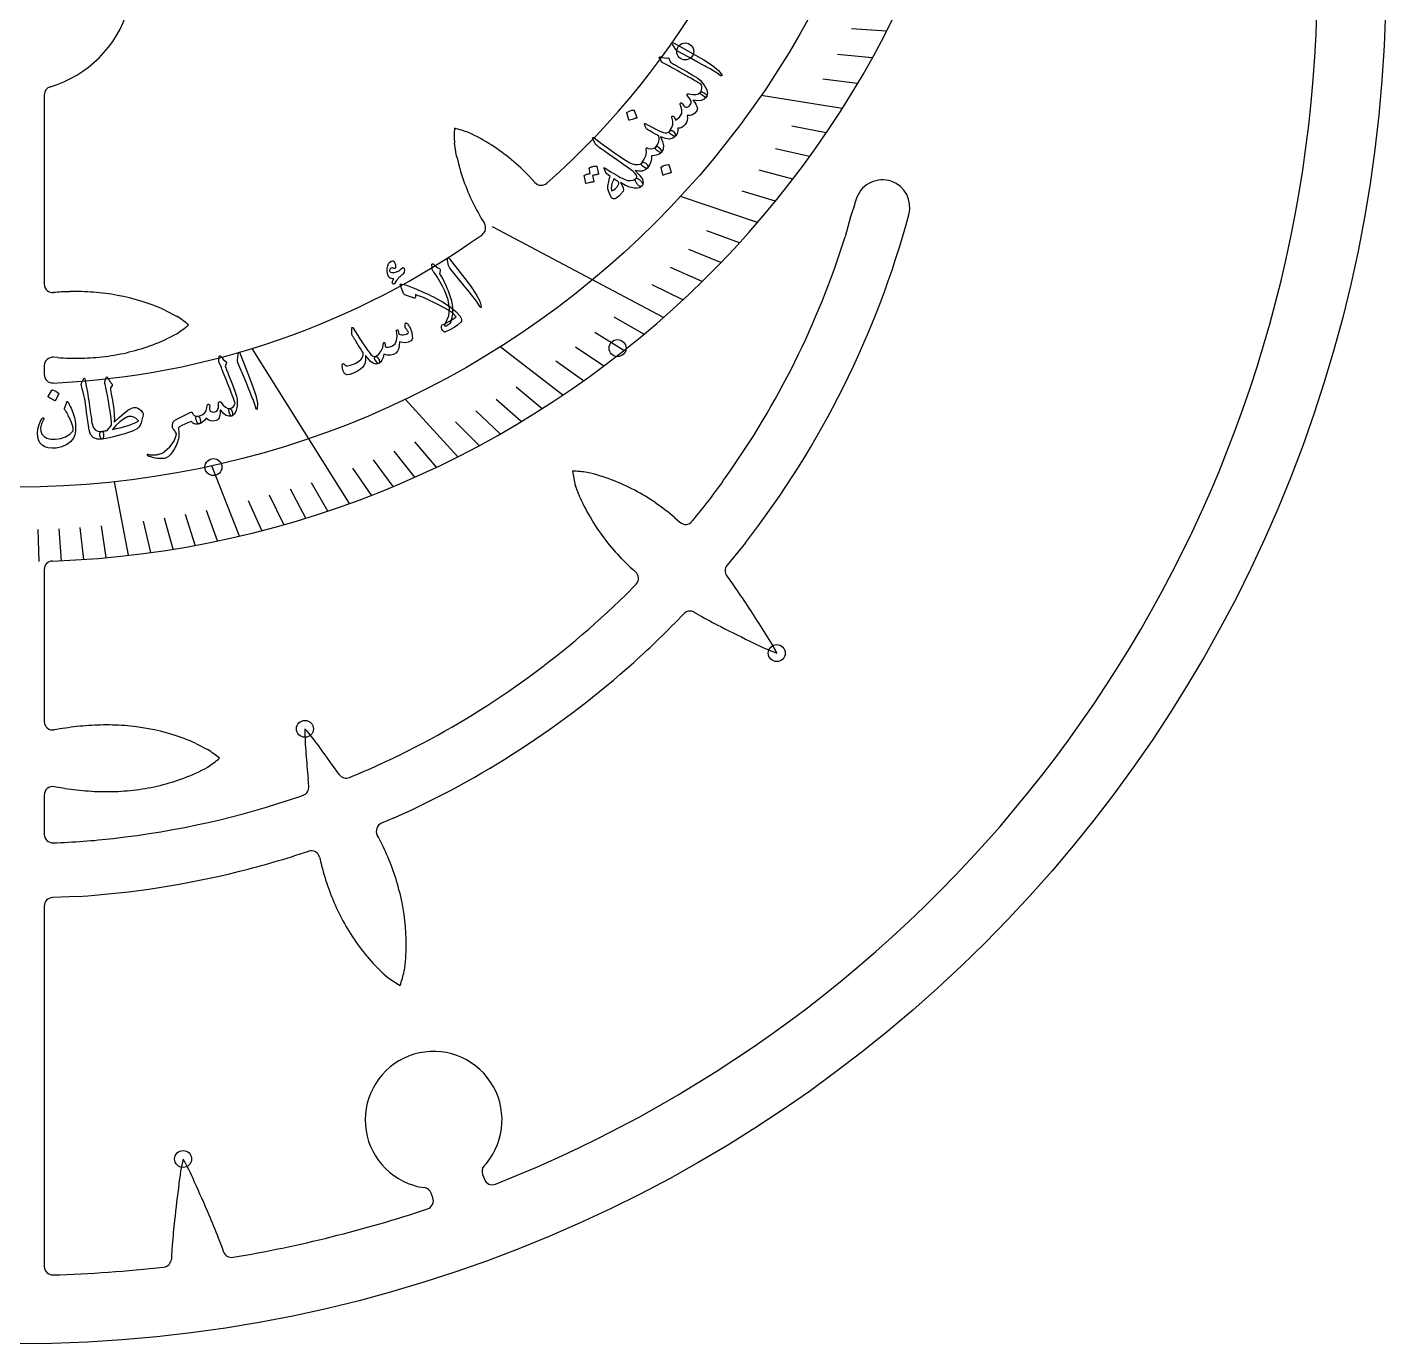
# Model space of a CAD drawing. Header units: millimetres. Extents: x -40.3 to 40.3, y -40.3 to 40.3.
# Drawn here: x 0.3 to 40.32, y -40.32 to -1.53 of the extents above; entities that cross this region are included whole.
import ezdxf

# ---------------------------------------------------------------- set-up
doc = ezdxf.new("R2010")
doc.units = ezdxf.units.MM
for name, color, linetype in [('CUT_INNER', 6, 'Continuous'), ('CUT_OUTER', 1, 'Continuous'), ('ENGRAVE', 7, 'Continuous'), ('ENGRAVE_FINE', 8, 'Continuous'), ('TEXT', 5, 'Continuous')]:
    doc.layers.add(name, color=color, linetype=linetype)

msp = doc.modelspace()

# ---------------------------------------------------------------- linework, layer by layer
at = {"layer": 'CUT_INNER'}
for points in [[(0.806, -3.522), (0.806, -9.099)], [(12.954, -5.324), (12.89, -4.946), (12.889, -4.941)], [(15.099, -5.926), (15.26, -6.103)], [(4.361, -9.866), (4.703, -10.039), (4.708, -10.042)], [(0.806, -11.503), (0.806, -11.762)], [(1.199, -11.265), (1.079, -11.254)], [(16.594, -15.395), (16.454, -15.038), (16.453, -15.033)], [(19.374, -15.975), (19.532, -16.116)], [(21.459, -16.718), (20.919, -17.382)], [(0.806, -17.509), (0.806, -21.987)], [(17.937, -18.25), (18.239, -17.94)], [(20.094, -18.851), (19.945, -18.767)], [(5.273, -22.635), (5.615, -22.809), (5.62, -22.811)], [(1.41, -23.958), (1.096, -23.908)], [(8.598, -23.899), (8.576, -23.667)], [(0.806, -24.154), (0.806, -25.311)], [(8.365, -24.184), (8.437, -24.157)], [(11.113, -24.829), (10.74, -24.986)], [(1.79, -27.144), (1.045, -27.177)], [(0.806, -27.427), (0.806, -38.044)], [(13.829, -35.008), (13.767, -35.077)], [(13.717, -35.331), (13.77, -35.474)], [(12.254, -36.025), (12.202, -35.882)]]:
    msp.add_lwpolyline(points, dxfattribs=at)
for centre, radius, start, end in [((0, 0), 38.308, 291.5905, 57.196), ((0, 11.523), 28.802, 272.0851, 354.7281), ((0.001, 11.523), 23.559, 311.5005, 350.1042), ((0, 0), 3.427, 286.7301, 343.152), ((1.056, -3.522), 0.25, 106.1719, 180), ((18.01, -4.719), 5.126, 177.61, 182.4832), ((11.821, -8.765), 4.391, 70.2339, 75.9229), ((11.249, -9.193), 5.004, 56.8345, 65.7307), ((10.57, -10.263), 6.271, 43.7615, 56.984), ((18.642, -4.099), 5.818, 192.1545, 199.5513), ((19.131, -3.929), 6.336, 199.519, 212.2503), ((15.445, -5.935), 0.25, 222.331, 311.6602), ((25.497, -6.832), 0.806, 343.9516, 158.5349), ((36.991, -10.786), 12.961, 160.8615, 166.2598), ((0.001, -0.001), 27.201, 322.0778, 344.9696), ((13.558, -7.438), 0.25, 305.6836, 30.794), ((0.001, 11.521), 23.558, 272.5967, 305.5685), ((0, 0), 25.589, 324.6734, 342.47), ((1.056, -9.099), 0.25, 180, 275.0978), ((1.645, -15.043), 5.723, 90.901, 95.676), ((1.733, -16.425), 7.107, 85.7729, 91.434), ((1.791, -15.705), 6.385, 72.9813, 85.8163), ((1.957, -15.164), 5.818, 65.592, 72.9888), ((1.835, -14.287), 5.126, 51.0475, 55.9207), ((2.273, -6.906), 4.391, 303.6714, 309.3604), ((2.269, -6.191), 5.004, 290.272, 299.1682), ((1.815, -5.008), 6.271, 277.199, 290.4215), ((1.056, -11.503), 0.25, 84.9022, 180), ((1.733, -3.654), 7.629, 265.9834, 271.2501), ((1.75, -4.528), 6.755, 271.2704, 277.235), ((1.056, -11.762), 0.25, 180, 272.6367), ((21.421, -13.774), 5.126, 189.3526, 194.2258), ((16.185, -18.994), 4.391, 81.9765, 87.6655), ((15.712, -19.53), 5.004, 68.5771, 77.4733), ((5.758, -4.276), 18.42, 320.1165, 325.1683), ((15.265, -20.716), 6.271, 55.5041, 68.7266), ((21.913, -13.038), 5.818, 203.8971, 211.2939), ((14.994, -21.118), 6.755, 49.5754, 55.5401), ((22.398, -12.744), 6.385, 211.2864, 224.1214), ((19.699, -15.929), 0.25, 228.2608, 320.8475), ((21.984, -13.198), 5.771, 223.7503, 229.3802), ((1.056, -17.509), 0.25, 91.9534, 180), ((18.06, -17.766), 0.25, 315.7627, 48.3494), ((21.112, -17.54), 0.25, 140.8475, 216.0928), ((9.901, -25.816), 13.686, 34.2195, 36.4426), ((0, 0), 25.589, 296.7073, 314.5039), ((-5.157, -36.198), 31.976, 33.1338, 34.4284), ((19.822, -18.985), 0.25, 60.5173, 135.7627), ((-21.923, -47.196), 52.026, 32.3806, 33.1841), ((2.652, -2.826), 23.329, 311.6974, 316.748), ((31.541, 1.967), 23.758, 241.1959, 242.9385), ((41.795, 22.019), 46.28, 242.9274, 244.2777), ((16.908, -22.735), 6.135, 26.7806, 33.6606), ((24.499, -14.212), 6.134, 242.942, 249.8352), ((0.001, -0.002), 27.2, 294.1111, 311.9093), ((1.056, -21.987), 0.25, 180, 279.1857), ((2.865, -32.174), 10.096, 96.2527, 100.0861), ((2.678, -30.417), 8.329, 91.4513, 96.2915), ((2.645, -29.195), 7.107, 85.7729, 91.434), ((2.703, -28.475), 6.385, 72.9813, 85.8163), ((2.869, -27.933), 5.818, 65.592, 72.9888), ((14.61, -22.332), 6.125, 178.8058, 185.6974), ((3.91, -26.305), 6.145, 34.9787, 41.8605), ((2.747, -27.057), 5.126, 51.0475, 55.9207), ((-28.848, -50.527), 46.883, 35.1311, 36.2835), ((3.185, -19.675), 4.391, 303.6714, 309.3604), ((60.387, -18.935), 52.026, 184.4145, 185.218), ((1.903, -4.002), 21.159, 291.9022, 296.9735), ((3.181, -18.961), 5.004, 290.272, 299.1682), ((9.699, -23.404), 0.25, 215.1891, 292.8814), ((1.056, -24.154), 0.25, 80.8143, 180), ((2.765, -14.75), 9.307, 261.6302, 265.9704), ((2.662, -17.298), 6.755, 271.2704, 277.235), ((2.727, -17.778), 6.271, 277.199, 290.4215), ((8.35, -23.923), 0.25, 290.339, 5.4911), ((2.645, -16.424), 7.629, 265.9834, 271.2501), ((0, 0), 25.589, 276.3684, 289.0802), ((10.837, -25.217), 0.25, 112.8814, 207.6102), ((1.056, -25.311), 0.25, 180, 272.5424), ((0.489, -5.48), 20.089, 271.6509, 276.7165), ((4.336, -28.719), 7.135, 24.0039, 28.3316), ((0.818, -3.008), 24.086, 283.7779, 288.8373), ((8.671, -26.042), 0.25, 13.0678, 107.7966), ((15.606, -24.514), 6.851, 192.408, 196.6925), ((3.91, -28.954), 7.62, 19.0392, 24.3194), ((0, 0), 27.203, 273.773, 283.9424), ((16.365, -24.337), 7.629, 196.3223, 201.589), ((4.731, -28.668), 6.75, 13.0441, 19.0188), ((1.056, -27.426), 0.25, 92.5424, 180), ((15.552, -24.657), 6.755, 201.6093, 207.574), ((5.2, -28.564), 6.27, 359.917, 13.0793), ((15.124, -24.884), 6.271, 207.538, 220.7605), ((6.468, -28.579), 5.002, 351.1692, 0.0685), ((14.173, -25.722), 5.004, 220.611, 229.5072), ((13.504, -25.974), 4.391, 234.0104, 239.6994), ((6.431, -28.129), 5.126, 341.3865, 346.2597), ((12.275, -33.725), 2.016, 320.4508, 252.9508), ((10.872, -36.268), 6.135, 166.9125, 173.7932), ((-0.418, -37.944), 6.135, 23.0745, 29.9671), ((13.952, -35.245), 0.25, 137.8125, 200), ((53.357, -42.001), 49.003, 172.5006, 173.7757), ((-36.917, -54.665), 46.28, 23.0598, 24.4101), ((14.005, -35.388), 0.25, 200, 291.6211), ((12.196, -34.036), 1.696, 252.419, 263.4853), ((11.967, -35.968), 0.25, 20, 81.5625), ((0.011, -0.046), 38.261, 279.5624, 288.4155), ((12.019, -36.111), 0.25, 288.457, 20), ((28.298, -39.257), 23.793, 173.8017, 175.5393), ((-16.193, -45.848), 23.758, 21.3283, 23.0709), ((-2.574, -40.605), 9.166, 19.0586, 21.7627), ((13.462, -38.173), 8.919, 175.0699, 177.7684), ((6.325, -37.529), 0.25, 199.2706, 279.668), ((4.3, -37.815), 0.25, 276.5039, 357.6044), ((1.056, -38.044), 0.25, 180, 271.582), ((0.014, -0.193), 38.115, 271.5782, 276.5004)]:
    msp.add_arc(centre, radius, start, end, dxfattribs=at)
at = {"layer": 'CUT_OUTER'}
msp.add_circle((0, 0), 40.325, dxfattribs=at)
at = {"layer": 'ENGRAVE'}
for points in [[(24.307, -3.928), (21.922, -3.543)], [(21.819, -7.278), (19.545, -6.52)], [(19.049, -10.079), (14.014, -7.415)], [(9.802, -15.559), (6.927, -10.995)], [(16.084, -12.369), (14.235, -10.947)], [(12.987, -14.185), (11.438, -12.492)], [(6.561, -16.521), (5.739, -14.451)], [(3.288, -17.09), (2.871, -14.922)]]:
    msp.add_lwpolyline(points, dxfattribs=at)
for centre, radius in [((0, 11.523), 26.6), ((19.686, -2.242), 0.25), ((17.693, -10.983), 0.25), ((5.791, -14.489), 0.25), ((22.385, -19.971), 0.25), ((8.486, -22.203), 0.25), ((4.897, -34.878), 0.25)]:
    msp.add_circle(centre, radius, dxfattribs=at)
at = {"layer": 'ENGRAVE_FINE'}
for points in [[(25.617, -1.642), (24.587, -1.576)], [(25.198, -2.427), (24.171, -2.328)], [(24.761, -3.189), (23.738, -3.058)], [(23.837, -4.644), (22.826, -4.447)], [(23.352, -5.336), (22.35, -5.107)], [(22.854, -6.006), (21.861, -5.745)], [(22.342, -6.653), (21.36, -6.361)], [(21.284, -7.881), (20.327, -7.527)], [(20.739, -8.463), (19.796, -8.078)], [(20.185, -9.023), (19.257, -8.608)], [(19.621, -9.561), (18.71, -9.117)], [(18.47, -10.577), (17.594, -10.076)], [(17.883, -11.055), (17.027, -10.526)], [(17.289, -11.512), (16.454, -10.956)], [(16.69, -11.95), (15.877, -11.368)], [(15.474, -12.769), (14.707, -12.136)], [(14.858, -13.15), (14.117, -12.494)], [(13.615, -13.858), (12.925, -13.155)], [(14.239, -13.513), (13.522, -12.833)], [(12.356, -14.494), (11.721, -13.749)], [(11.084, -15.06), (10.508, -14.277)], [(11.721, -14.786), (11.116, -14.021)], [(10.444, -15.318), (9.898, -14.517)], [(8.511, -15.992), (8.059, -15.144)], [(9.157, -15.784), (8.674, -14.95)], [(7.213, -16.361), (6.827, -15.486)], [(7.863, -16.185), (7.444, -15.322)], [(4.6, -16.909), (4.351, -15.993)], [(5.255, -16.795), (4.971, -15.888)], [(5.909, -16.666), (5.59, -15.768)], [(0.658, -17.271), (0.622, -16.328)], [(1.316, -17.249), (1.244, -16.307)], [(1.974, -17.211), (1.866, -16.273)], [(2.631, -17.158), (2.488, -16.224)], [(3.945, -17.007), (3.73, -16.084)]]:
    msp.add_lwpolyline(points, dxfattribs=at)
at = {"layer": 'TEXT'}
for points in [[(19.326, -2.05), (19.301, -2.005), (19.298, -1.98), (19.317, -1.976), (19.359, -1.994), (19.901, -2.303), (20.234, -2.493), (20.489, -2.66), (20.665, -2.805), (20.763, -2.93), (20.768, -2.944), (20.769, -2.954), (20.766, -2.96), (20.759, -2.962), (20.75, -2.962), (20.741, -2.959), (20.73, -2.954), (20.718, -2.946), (20.628, -2.883), (20.529, -2.821), (20.422, -2.758), (20.307, -2.696), (20.278, -2.68), (20.197, -2.635), (20.065, -2.563), (19.883, -2.462), (19.476, -2.242), (19.456, -2.229), (19.438, -2.215), (19.423, -2.2), (19.411, -2.184)], [(18.996, -2.55), (18.973, -2.513), (18.954, -2.483), (18.94, -2.461), (18.93, -2.448), (18.925, -2.438), (18.922, -2.43), (18.923, -2.422), (18.926, -2.415), (18.933, -2.409), (18.941, -2.405), (18.951, -2.405), (18.962, -2.409), (19.018, -2.425), (19.072, -2.434), (19.123, -2.437), (19.173, -2.434), (19.188, -2.434), (19.201, -2.44), (19.211, -2.452), (19.219, -2.47), (19.251, -2.56), (19.281, -2.578), (19.311, -2.595), (19.341, -2.612), (19.37, -2.629), (19.399, -2.645), (19.427, -2.661), (19.454, -2.677), (19.481, -2.692), (19.731, -2.832), (19.924, -2.946), (20.058, -3.034), (20.134, -3.096), (20.25, -3.24), (20.319, -3.369), (20.342, -3.482), (20.317, -3.58), (20.315, -3.582), (20.314, -3.584), (20.312, -3.586), (20.311, -3.588), (20.29, -3.592), (20.258, -3.581), (20.215, -3.554), (20.16, -3.511), (20.14, -3.494), (20.13, -3.477), (20.128, -3.46), (20.134, -3.444), (20.162, -3.384), (20.175, -3.327), (20.174, -3.272), (20.157, -3.22), (20.113, -3.19), (20.062, -3.158), (20.004, -3.122), (19.939, -3.084), (19.868, -3.043), (19.79, -2.998), (19.707, -2.951), (19.617, -2.902), (19.529, -2.852), (19.45, -2.807), (19.38, -2.768), (19.318, -2.734), (19.266, -2.705), (19.222, -2.68), (19.188, -2.661), (19.162, -2.646), (19.032, -2.579), (19.02, -2.572), (19.01, -2.564), (19.002, -2.557), (18.996, -2.55)], [(19.3, -4.218), (19.294, -4.203), (19.291, -4.189), (19.291, -4.177), (19.293, -4.166), (19.297, -4.157), (19.304, -4.151), (19.314, -4.147), (19.325, -4.146), (19.337, -4.149), (19.349, -4.157), (19.359, -4.168), (19.369, -4.185), (19.373, -4.195), (19.377, -4.204), (19.381, -4.214), (19.386, -4.224), (19.391, -4.234), (19.396, -4.244), (19.4, -4.255), (19.404, -4.266), (19.522, -4.178), (19.585, -4.075), (19.592, -3.958), (19.544, -3.827), (19.538, -3.813), (19.534, -3.8), (19.533, -3.788), (19.534, -3.778), (19.539, -3.769), (19.545, -3.762), (19.553, -3.758), (19.564, -3.756), (19.576, -3.758), (19.586, -3.763), (19.596, -3.772), (19.606, -3.785), (19.627, -3.819), (19.647, -3.845), (19.664, -3.864), (19.68, -3.876), (19.707, -3.886), (19.736, -3.885), (19.767, -3.873), (19.8, -3.85), (19.83, -3.82), (19.85, -3.789), (19.86, -3.759), (19.861, -3.729), (19.851, -3.694), (19.829, -3.651), (19.794, -3.599), (19.748, -3.539), (19.742, -3.532), (19.741, -3.523), (19.744, -3.513), (19.75, -3.503), (19.759, -3.493), (19.768, -3.488), (19.777, -3.485), (19.788, -3.487), (19.901, -3.51), (19.996, -3.51), (20.075, -3.488), (20.135, -3.442), (20.149, -3.433), (20.168, -3.432), (20.191, -3.437), (20.218, -3.449), (20.247, -3.464), (20.27, -3.48), (20.29, -3.498), (20.304, -3.516), (20.316, -3.535), (20.323, -3.552), (20.323, -3.566), (20.319, -3.578), (20.247, -3.648), (20.158, -3.687), (20.053, -3.696), (19.932, -3.674), (19.926, -3.672), (19.923, -3.674), (19.922, -3.677), (19.924, -3.684), (19.968, -3.746), (20.001, -3.8), (20.024, -3.845), (20.038, -3.881), (20.044, -3.913), (20.043, -3.943), (20.036, -3.971), (20.023, -3.997), (19.966, -4.061), (19.901, -4.105), (19.828, -4.128), (19.747, -4.131), (19.754, -4.204), (19.746, -4.273), (19.722, -4.337), (19.683, -4.397), (19.636, -4.446), (19.584, -4.48), (19.528, -4.5), (19.468, -4.504), (19.469, -4.571), (19.459, -4.632), (19.439, -4.685), (19.407, -4.732), (19.385, -4.742), (19.35, -4.735), (19.301, -4.71), (19.239, -4.668), (19.224, -4.652), (19.217, -4.632), (19.22, -4.61), (19.232, -4.586), (19.293, -4.485), (19.324, -4.391), (19.326, -4.301), (19.3, -4.218)], [(17.967, -4.049), (17.967, -4.044), (17.968, -4.04), (17.971, -4.035), (17.976, -4.031), (18.022, -4.008), (18.07, -3.99), (18.119, -3.977), (18.169, -3.969), (18.176, -3.969), (18.181, -3.971), (18.184, -3.975), (18.187, -3.98), (18.258, -4.193), (18.259, -4.199), (18.256, -4.204), (18.25, -4.208), (18.24, -4.21), (18.232, -4.212), (18.219, -4.215), (18.201, -4.22), (18.18, -4.226), (18.153, -4.234), (18.121, -4.243), (18.085, -4.254), (18.043, -4.267), (18.037, -4.268), (18.033, -4.267), (18.03, -4.265), (18.029, -4.26)], [(18.555, -4.528), (18.547, -4.52), (18.538, -4.507), (18.527, -4.487), (18.516, -4.461), (18.506, -4.436), (18.498, -4.415), (18.492, -4.399), (18.488, -4.388), (18.49, -4.374), (18.497, -4.368), (18.511, -4.369), (18.53, -4.378), (18.543, -4.385), (18.558, -4.393), (18.576, -4.403), (18.596, -4.413), (18.618, -4.425), (18.643, -4.438), (18.669, -4.452), (18.697, -4.468), (18.817, -4.532), (18.915, -4.58), (18.99, -4.614), (19.043, -4.633), (19.097, -4.641), (19.147, -4.636), (19.192, -4.617), (19.232, -4.586), (19.244, -4.577), (19.256, -4.571), (19.27, -4.569), (19.285, -4.57), (19.302, -4.575), (19.318, -4.584), (19.333, -4.597), (19.347, -4.615), (19.38, -4.658), (19.401, -4.692), (19.41, -4.717), (19.407, -4.732), (19.325, -4.797), (19.223, -4.822), (19.103, -4.809), (18.964, -4.757), (18.959, -4.756), (18.956, -4.756), (18.955, -4.758), (18.957, -4.761), (19.019, -4.896), (19.046, -5.016), (19.038, -5.121), (18.997, -5.211), (18.989, -5.218), (18.979, -5.222), (18.966, -5.221), (18.951, -5.216), (18.933, -5.206), (18.91, -5.193), (18.882, -5.177), (18.851, -5.157), (18.823, -5.135), (18.81, -5.111), (18.81, -5.086), (18.825, -5.06), (18.881, -4.978), (18.912, -4.896), (18.92, -4.814), (18.905, -4.733), (18.899, -4.727), (18.885, -4.717), (18.861, -4.704), (18.829, -4.688), (18.809, -4.678), (18.785, -4.665), (18.758, -4.649), (18.725, -4.63), (18.689, -4.609), (18.648, -4.584), (18.604, -4.558), (18.555, -4.528)], [(18.243, -6.106), (18.22, -6.066), (18.209, -6.034), (18.209, -6.009), (18.22, -5.991), (18.241, -5.972), (18.256, -5.955), (18.264, -5.939), (18.266, -5.925), (18.252, -5.883), (18.214, -5.834), (18.155, -5.78), (18.073, -5.719), (17.876, -5.582), (17.701, -5.46), (17.548, -5.352), (17.418, -5.259), (17.308, -5.181), (17.22, -5.118), (17.154, -5.07), (17.109, -5.038), (17.081, -5.015), (17.058, -4.995), (17.041, -4.977), (17.031, -4.962), (16.973, -4.832), (16.965, -4.797), (16.967, -4.777), (16.979, -4.773), (17, -4.785), (17.225, -4.953), (17.425, -5.1), (17.601, -5.225), (17.752, -5.33), (17.878, -5.414), (17.98, -5.478), (18.057, -5.521), (18.108, -5.545), (18.205, -5.572), (18.288, -5.577), (18.355, -5.56), (18.408, -5.522), (18.425, -5.51), (18.446, -5.506), (18.471, -5.511), (18.5, -5.523), (18.524, -5.538), (18.545, -5.556), (18.562, -5.578), (18.575, -5.603), (18.583, -5.627), (18.586, -5.647), (18.583, -5.664), (18.576, -5.677), (18.504, -5.734), (18.419, -5.765), (18.32, -5.77), (18.209, -5.749), (18.343, -5.885), (18.424, -6.003), (18.453, -6.103), (18.43, -6.186), (18.418, -6.202), (18.406, -6.213), (18.393, -6.221), (18.379, -6.224), (18.363, -6.223), (18.346, -6.218), (18.328, -6.206), (18.31, -6.19), (18.301, -6.179), (18.292, -6.169), (18.283, -6.158), (18.275, -6.148), (18.266, -6.138), (18.258, -6.127), (18.25, -6.117), (18.243, -6.106)], [(18.825, -5.06), (18.843, -5.049), (18.858, -5.042), (18.87, -5.04), (18.878, -5.042), (18.888, -5.048), (18.899, -5.056), (18.911, -5.068), (18.924, -5.082), (18.963, -5.13), (18.989, -5.167), (19, -5.194), (18.997, -5.211), (18.943, -5.257), (18.875, -5.29), (18.793, -5.309), (18.696, -5.316), (18.698, -5.406), (18.678, -5.497), (18.637, -5.588), (18.574, -5.679), (18.564, -5.686), (18.552, -5.688), (18.539, -5.685), (18.523, -5.678), (18.431, -5.62), (18.421, -5.614), (18.412, -5.604), (18.405, -5.592), (18.399, -5.576), (18.396, -5.562), (18.397, -5.549), (18.4, -5.536), (18.406, -5.524), (18.48, -5.416), (18.526, -5.314), (18.545, -5.219), (18.537, -5.132), (18.535, -5.12), (18.536, -5.11), (18.54, -5.101), (18.546, -5.092), (18.554, -5.085), (18.562, -5.083), (18.57, -5.084), (18.578, -5.09), (18.585, -5.096), (18.592, -5.101), (18.599, -5.104), (18.604, -5.106), (18.671, -5.108), (18.73, -5.101), (18.782, -5.085), (18.825, -5.06)], [(18.978, -5.658), (18.978, -5.653), (18.98, -5.649), (18.983, -5.644), (18.988, -5.639), (19.037, -5.614), (19.087, -5.595), (19.139, -5.581), (19.192, -5.572), (19.198, -5.572), (19.203, -5.574), (19.207, -5.578), (19.209, -5.583), (19.27, -5.804), (19.27, -5.811), (19.267, -5.816), (19.26, -5.82), (19.25, -5.822), (19.241, -5.824), (19.228, -5.828), (19.21, -5.833), (19.187, -5.839), (19.159, -5.848), (19.125, -5.858), (19.087, -5.87), (19.043, -5.884), (19.037, -5.885), (19.032, -5.885), (19.03, -5.882), (19.029, -5.878)], [(16.86, -5.684), (16.86, -5.679), (16.862, -5.675), (16.866, -5.671), (16.871, -5.667), (16.895, -5.656), (16.919, -5.647), (16.943, -5.639), (16.967, -5.632), (16.992, -5.627), (17.017, -5.622), (17.042, -5.619), (17.069, -5.617), (17.075, -5.618), (17.08, -5.621), (17.084, -5.626), (17.086, -5.632), (17.137, -5.853), (17.137, -5.857), (17.134, -5.86), (17.127, -5.863), (17.118, -5.865), (17.111, -5.865), (17.1, -5.867), (17.085, -5.87), (17.067, -5.874), (17.045, -5.879), (17.019, -5.885), (16.989, -5.892), (16.955, -5.9), (16.991, -6.074), (16.991, -6.08), (16.988, -6.085), (16.981, -6.088), (16.971, -6.089), (16.962, -6.09), (16.949, -6.093), (16.931, -6.096), (16.909, -6.1), (16.881, -6.105), (16.849, -6.112), (16.811, -6.12), (16.768, -6.129), (16.762, -6.129), (16.759, -6.128), (16.756, -6.124), (16.756, -6.12), (16.715, -5.902), (16.715, -5.898), (16.717, -5.893), (16.721, -5.889), (16.726, -5.885), (16.746, -5.875), (16.766, -5.867), (16.786, -5.861), (16.807, -5.855), (16.828, -5.85), (16.849, -5.846), (16.87, -5.844), (16.891, -5.842)], [(17.89, -6.007), (17.986, -6.04), (18.073, -6.048), (18.151, -6.032), (18.22, -5.991), (18.239, -5.98), (18.262, -5.979), (18.287, -5.985), (18.316, -6.001), (18.329, -6.011), (18.343, -6.021), (18.356, -6.032), (18.369, -6.044), (18.381, -6.057), (18.393, -6.071), (18.403, -6.085), (18.413, -6.101), (18.427, -6.128), (18.435, -6.151), (18.437, -6.17), (18.432, -6.184), (18.402, -6.215), (18.367, -6.24), (18.328, -6.259), (18.285, -6.27), (18.18, -6.272), (18.06, -6.245), (17.927, -6.19), (17.78, -6.107), (17.831, -6.193), (17.861, -6.263), (17.87, -6.319), (17.858, -6.359), (17.847, -6.376), (17.834, -6.393), (17.82, -6.41), (17.804, -6.428), (17.788, -6.446), (17.769, -6.464), (17.749, -6.483), (17.728, -6.503), (17.688, -6.538), (17.655, -6.562), (17.629, -6.577), (17.611, -6.582), (17.573, -6.582), (17.542, -6.573), (17.518, -6.557), (17.502, -6.532), (17.462, -6.445), (17.434, -6.375), (17.416, -6.323), (17.41, -6.289), (17.41, -6.249), (17.411, -6.208), (17.416, -6.165), (17.423, -6.12), (17.432, -6.074), (17.444, -6.025), (17.459, -5.975), (17.477, -5.923), (17.394, -5.862), (17.385, -5.855), (17.376, -5.847), (17.368, -5.841), (17.361, -5.835), (17.355, -5.829), (17.35, -5.823), (17.346, -5.818), (17.344, -5.812), (17.295, -5.693), (17.291, -5.674), (17.298, -5.667), (17.318, -5.672), (17.35, -5.688), (17.422, -5.739), (17.493, -5.787), (17.562, -5.831), (17.631, -5.872), (17.698, -5.91), (17.764, -5.945), (17.827, -5.978), (17.89, -6.007)], [(17.588, -5.999), (17.579, -6.015), (17.57, -6.033), (17.561, -6.051), (17.552, -6.07), (17.543, -6.091), (17.536, -6.112), (17.529, -6.136), (17.523, -6.16), (17.517, -6.184), (17.513, -6.208), (17.511, -6.232), (17.51, -6.255), (17.51, -6.278), (17.513, -6.301), (17.517, -6.323), (17.523, -6.345), (17.583, -6.323), (17.638, -6.283), (17.688, -6.224), (17.733, -6.147), (17.736, -6.131), (17.732, -6.114), (17.721, -6.094), (17.703, -6.074)], [(12.689, -8.395), (12.683, -8.343), (12.69, -8.319), (12.709, -8.323), (12.741, -8.355), (13.124, -8.848), (13.36, -9.15), (13.531, -9.402), (13.639, -9.604), (13.681, -9.756), (13.681, -9.771), (13.678, -9.781), (13.673, -9.785), (13.666, -9.784), (13.658, -9.78), (13.65, -9.774), (13.642, -9.765), (13.634, -9.754), (13.575, -9.661), (13.507, -9.566), (13.432, -9.467), (13.35, -9.366), (13.329, -9.339), (13.271, -9.268), (13.177, -9.151), (13.046, -8.988), (12.755, -8.63), (12.74, -8.61), (12.729, -8.59), (12.721, -8.57), (12.717, -8.551)], [(11.393, -8.78), (11.369, -8.801), (11.347, -8.82), (11.326, -8.838), (11.308, -8.854), (11.291, -8.869), (11.277, -8.883), (11.264, -8.895), (11.254, -8.907), (11.244, -8.919), (11.232, -8.934), (11.218, -8.951), (11.203, -8.971), (11.185, -8.994), (11.165, -9.02), (11.144, -9.049), (11.121, -9.081), (11.11, -9.092), (11.099, -9.098), (11.088, -9.098), (11.076, -9.093), (11.06, -9.074), (11.058, -9.042), (11.071, -8.997), (11.099, -8.94), (11.053, -8.938), (11.014, -8.929), (10.984, -8.914), (10.96, -8.893), (10.932, -8.845), (10.915, -8.786), (10.908, -8.716), (10.912, -8.634), (10.925, -8.556), (10.95, -8.493), (10.984, -8.447), (11.029, -8.417), (11.06, -8.409), (11.086, -8.414), (11.108, -8.432), (11.126, -8.461), (11.14, -8.497), (11.149, -8.531), (11.153, -8.565), (11.153, -8.597), (11.149, -8.622), (11.14, -8.637), (11.127, -8.642), (11.11, -8.636), (11.088, -8.625), (11.067, -8.62), (11.046, -8.621), (11.025, -8.627), (11.006, -8.638), (10.991, -8.652), (10.981, -8.669), (10.976, -8.689), (10.976, -8.71), (10.981, -8.726), (10.992, -8.738), (11.009, -8.746), (11.064, -8.755), (11.123, -8.752), (11.186, -8.736), (11.252, -8.708), (11.258, -8.704), (11.264, -8.7), (11.27, -8.696), (11.276, -8.69), (11.283, -8.684), (11.291, -8.677), (11.299, -8.67), (11.308, -8.662), (11.318, -8.654), (11.326, -8.646), (11.334, -8.64), (11.341, -8.633), (11.347, -8.628), (11.352, -8.624), (11.357, -8.62), (11.362, -8.617), (11.371, -8.614), (11.379, -8.613), (11.387, -8.614), (11.395, -8.619), (11.401, -8.624), (11.406, -8.63), (11.409, -8.636), (11.411, -8.642), (11.413, -8.693), (11.411, -8.733), (11.405, -8.762), (11.393, -8.78)], [(12.796, -10.162), (12.778, -10.211), (12.753, -10.254), (12.72, -10.291), (12.678, -10.322), (12.652, -10.335), (12.632, -10.341), (12.617, -10.341), (12.608, -10.333), (12.604, -10.319), (12.606, -10.3), (12.615, -10.277), (12.63, -10.25), (12.721, -10.037), (12.746, -9.807), (12.707, -9.559), (12.605, -9.295), (12.534, -9.155), (12.458, -9.02), (12.376, -8.888), (12.289, -8.759), (12.264, -8.722), (12.246, -8.691), (12.235, -8.667), (12.231, -8.649), (12.23, -8.623), (12.229, -8.6), (12.228, -8.58), (12.227, -8.563), (12.226, -8.549), (12.225, -8.537), (12.225, -8.529), (12.225, -8.523), (12.226, -8.514), (12.229, -8.507), (12.233, -8.502), (12.238, -8.499), (12.246, -8.498), (12.253, -8.498), (12.259, -8.501), (12.264, -8.505), (12.314, -8.552), (12.358, -8.589), (12.395, -8.614), (12.425, -8.629), (12.447, -8.639), (12.462, -8.652), (12.468, -8.67), (12.467, -8.692), (12.448, -8.791), (12.486, -8.852), (12.524, -8.916), (12.562, -8.985), (12.598, -9.057), (12.634, -9.133), (12.669, -9.213), (12.704, -9.296), (12.738, -9.383), (12.801, -9.589), (12.832, -9.787), (12.83, -9.978), (12.796, -10.162)], [(12.527, -10.301), (12.607, -10.264), (12.679, -10.228), (12.742, -10.194), (12.797, -10.163), (12.844, -10.133), (12.882, -10.106), (12.913, -10.081), (12.935, -10.058), (12.838, -9.958), (12.693, -9.853), (12.502, -9.743), (12.267, -9.628), (12.178, -9.587), (12.095, -9.549), (12.02, -9.516), (11.951, -9.486), (11.889, -9.461), (11.834, -9.439), (11.785, -9.422), (11.744, -9.409), (11.744, -9.485), (11.734, -9.5), (11.721, -9.508), (11.706, -9.509), (11.687, -9.505), (11.449, -9.422), (11.425, -9.41), (11.404, -9.394), (11.388, -9.373), (11.376, -9.349), (11.3, -9.139), (11.295, -9.124), (11.294, -9.112), (11.296, -9.103), (11.302, -9.098), (11.341, -9.095), (11.415, -9.113), (11.526, -9.15), (11.672, -9.208), (11.754, -9.241), (11.834, -9.275), (11.913, -9.308), (11.989, -9.342), (12.063, -9.375), (12.135, -9.409), (12.206, -9.443), (12.274, -9.477), (12.541, -9.622), (12.761, -9.764), (12.933, -9.904), (13.055, -10.043), (13.086, -10.098), (13.1, -10.146), (13.097, -10.188), (13.076, -10.222), (12.982, -10.306), (12.876, -10.381), (12.758, -10.447), (12.628, -10.503), (12.616, -10.508), (12.605, -10.51), (12.595, -10.509), (12.587, -10.506), (12.547, -10.469), (12.52, -10.428), (12.507, -10.385), (12.507, -10.339), (12.509, -10.323), (12.514, -10.312), (12.519, -10.305), (12.527, -10.301)], [(10.563, -11.232), (10.583, -11.232), (10.603, -11.239), (10.62, -11.252), (10.637, -11.271), (10.654, -11.296), (10.667, -11.321), (10.676, -11.347), (10.682, -11.373), (10.683, -11.397), (10.68, -11.416), (10.672, -11.43), (10.659, -11.439), (10.58, -11.453), (10.499, -11.431), (10.418, -11.375), (10.336, -11.284), (10.323, -11.267), (10.312, -11.253), (10.303, -11.241), (10.295, -11.231), (10.289, -11.223), (10.285, -11.218), (10.282, -11.214), (10.281, -11.213), (10.275, -11.208), (10.271, -11.208), (10.268, -11.212), (10.269, -11.222), (10.269, -11.329), (10.256, -11.418), (10.229, -11.491), (10.189, -11.546), (10.121, -11.605), (10.035, -11.661), (9.931, -11.712), (9.81, -11.76), (9.719, -11.769), (9.65, -11.728), (9.604, -11.637), (9.58, -11.496), (9.58, -11.478), (9.583, -11.463), (9.59, -11.451), (9.599, -11.444), (9.611, -11.44), (9.622, -11.442), (9.633, -11.448), (9.645, -11.46), (9.669, -11.486), (9.694, -11.502), (9.717, -11.511), (9.741, -11.511), (9.859, -11.48), (9.965, -11.437), (10.059, -11.38), (10.14, -11.31), (10.172, -11.271), (10.192, -11.227), (10.202, -11.179), (10.201, -11.127), (10.19, -11.107), (10.163, -11.062), (10.119, -10.991), (10.057, -10.894), (10.025, -10.842), (9.996, -10.796), (9.97, -10.754), (9.948, -10.717), (9.928, -10.685), (9.912, -10.659), (9.9, -10.639), (9.89, -10.624), (9.877, -10.601), (9.868, -10.58), (9.863, -10.56), (9.862, -10.543), (9.862, -10.52), (9.862, -10.498), (9.862, -10.479), (9.863, -10.46), (9.863, -10.444), (9.863, -10.429), (9.862, -10.415), (9.861, -10.404), (9.862, -10.394), (9.864, -10.386), (9.869, -10.381), (9.877, -10.377), (9.886, -10.377), (9.894, -10.379), (9.901, -10.384), (9.907, -10.392), (9.974, -10.504), (10.039, -10.609), (10.102, -10.708), (10.162, -10.801), (10.22, -10.887), (10.276, -10.967), (10.329, -11.04), (10.379, -11.108), (10.43, -11.168), (10.478, -11.209), (10.522, -11.231), (10.563, -11.232)], [(11.446, -10.244), (11.449, -10.238), (11.455, -10.236), (11.465, -10.238), (11.477, -10.244), (11.494, -10.257), (11.513, -10.278), (11.534, -10.308), (11.557, -10.346), (11.581, -10.39), (11.601, -10.434), (11.618, -10.479), (11.631, -10.525), (11.648, -10.618), (11.65, -10.69), (11.637, -10.741), (11.61, -10.771), (11.527, -10.808), (11.442, -10.825), (11.355, -10.823), (11.266, -10.802), (11.265, -10.907), (11.247, -10.998), (11.211, -11.074), (11.158, -11.136), (11.09, -11.177), (11.009, -11.195), (10.916, -11.188), (10.811, -11.158), (10.787, -11.261), (10.753, -11.343), (10.711, -11.402), (10.659, -11.439), (10.645, -11.438), (10.625, -11.424), (10.6, -11.398), (10.57, -11.358), (10.546, -11.316), (10.537, -11.28), (10.543, -11.253), (10.563, -11.232), (10.659, -11.158), (10.73, -11.068), (10.777, -10.961), (10.799, -10.837), (10.8, -10.831), (10.802, -10.825), (10.805, -10.821), (10.809, -10.818), (10.815, -10.816), (10.82, -10.815), (10.826, -10.816), (10.832, -10.818), (10.84, -10.83), (10.845, -10.853), (10.847, -10.888), (10.846, -10.935), (10.886, -10.952), (10.935, -10.955), (10.996, -10.943), (11.066, -10.915), (11.142, -10.856), (11.186, -10.763), (11.2, -10.636), (11.183, -10.474), (11.182, -10.466), (11.182, -10.459), (11.184, -10.455), (11.188, -10.451), (11.195, -10.449), (11.201, -10.448), (11.207, -10.448), (11.213, -10.45), (11.219, -10.454), (11.223, -10.459), (11.227, -10.464), (11.229, -10.47), (11.255, -10.577), (11.293, -10.587), (11.335, -10.591), (11.382, -10.59), (11.432, -10.583), (11.478, -10.571), (11.511, -10.557), (11.53, -10.54), (11.534, -10.521), (11.528, -10.499), (11.511, -10.472), (11.483, -10.439), (11.446, -10.401), (11.442, -10.387), (11.44, -10.356), (11.442, -10.309), (11.446, -10.244)], [(6.516, -11.176), (6.526, -11.125), (6.539, -11.104), (6.556, -11.113), (6.578, -11.153), (6.805, -11.734), (6.945, -12.091), (7.039, -12.381), (7.085, -12.605), (7.082, -12.763), (7.077, -12.778), (7.072, -12.786), (7.066, -12.789), (7.059, -12.786), (7.053, -12.78), (7.047, -12.772), (7.042, -12.761), (7.037, -12.747), (7.007, -12.642), (6.969, -12.531), (6.925, -12.416), (6.875, -12.295), (6.862, -12.264), (6.827, -12.178), (6.77, -12.039), (6.691, -11.847), (6.513, -11.42), (6.505, -11.397), (6.5, -11.375), (6.498, -11.354), (6.499, -11.334)], [(5.946, -11.359), (5.951, -11.314), (5.955, -11.28), (5.958, -11.254), (5.959, -11.237), (5.961, -11.226), (5.964, -11.218), (5.969, -11.212), (5.977, -11.209), (5.986, -11.208), (5.994, -11.211), (6.002, -11.217), (6.009, -11.227), (6.042, -11.274), (6.077, -11.316), (6.116, -11.35), (6.157, -11.379), (6.168, -11.389), (6.174, -11.401), (6.175, -11.417), (6.169, -11.436), (6.138, -11.526), (6.151, -11.559), (6.163, -11.591), (6.175, -11.623), (6.187, -11.654), (6.199, -11.685), (6.211, -11.715), (6.223, -11.744), (6.234, -11.773), (6.341, -12.039), (6.42, -12.249), (6.469, -12.402), (6.489, -12.498), (6.489, -12.683), (6.462, -12.826), (6.408, -12.928), (6.327, -12.989), (6.324, -12.99), (6.322, -12.991), (6.319, -12.991), (6.317, -12.992), (6.299, -12.982), (6.281, -12.953), (6.264, -12.904), (6.248, -12.837), (6.244, -12.811), (6.246, -12.791), (6.255, -12.777), (6.27, -12.768), (6.33, -12.739), (6.376, -12.703), (6.409, -12.66), (6.429, -12.608), (6.413, -12.558), (6.394, -12.5), (6.371, -12.436), (6.345, -12.366), (6.315, -12.289), (6.282, -12.206), (6.247, -12.117), (6.208, -12.021), (6.171, -11.928), (6.138, -11.843), (6.108, -11.769), (6.081, -11.703), (6.059, -11.648), (6.04, -11.601), (6.026, -11.565), (6.015, -11.537), (5.955, -11.403), (5.951, -11.39), (5.948, -11.378), (5.946, -11.367), (5.946, -11.359)], [(1.969, -11.884), (1.973, -11.876), (1.977, -11.87), (1.981, -11.867), (1.985, -11.867), (1.991, -11.87), (1.996, -11.879), (2.002, -11.896), (2.008, -11.918), (2.044, -12.105), (2.076, -12.279), (2.103, -12.438), (2.125, -12.583), (2.142, -12.707), (2.157, -12.819), (2.171, -12.918), (2.183, -13.003), (2.194, -13.076), (2.202, -13.136), (2.209, -13.183), (2.214, -13.217), (2.245, -13.318), (2.302, -13.389), (2.384, -13.43), (2.491, -13.44), (2.521, -13.445), (2.541, -13.461), (2.552, -13.488), (2.554, -13.526), (2.548, -13.587), (2.539, -13.631), (2.528, -13.658), (2.514, -13.668), (2.363, -13.663), (2.248, -13.615), (2.169, -13.525), (2.127, -13.393), (2.117, -13.329), (2.107, -13.264), (2.097, -13.2), (2.088, -13.135), (2.08, -13.07), (2.071, -13.005), (2.063, -12.94), (2.055, -12.874), (2.04, -12.749), (2.024, -12.637), (2.007, -12.538), (1.99, -12.451), (1.971, -12.367), (1.95, -12.279), (1.927, -12.185), (1.901, -12.085), (1.897, -12.067), (1.897, -12.051), (1.899, -12.035), (1.903, -12.021)], [(2.634, -11.849), (2.639, -11.842), (2.643, -11.837), (2.647, -11.834), (2.651, -11.834), (2.656, -11.836), (2.661, -11.839), (2.666, -11.845), (2.67, -11.852), (2.689, -11.885), (2.708, -11.915), (2.724, -11.942), (2.741, -11.967), (2.756, -11.989), (2.77, -12.008), (2.784, -12.024), (2.796, -12.037), (2.806, -12.047), (2.81, -12.059), (2.809, -12.073), (2.802, -12.087), (2.761, -12.156), (2.756, -12.168), (2.754, -12.18), (2.753, -12.195), (2.756, -12.21), (2.777, -12.328), (2.796, -12.432), (2.812, -12.522), (2.825, -12.598), (2.836, -12.66), (2.844, -12.708), (2.849, -12.743), (2.852, -12.763), (2.859, -12.825), (2.864, -12.883), (2.868, -12.939), (2.87, -12.991), (2.871, -13.04), (2.871, -13.087), (2.869, -13.13), (2.867, -13.17), (3.022, -13.019), (3.156, -12.9), (3.271, -12.813), (3.366, -12.759), (3.409, -12.742), (3.449, -12.732), (3.484, -12.729), (3.516, -12.732), (3.563, -12.749), (3.61, -12.779), (3.656, -12.822), (3.703, -12.879), (3.711, -12.893), (3.716, -12.91), (3.718, -12.929), (3.717, -12.951), (3.704, -13.032), (3.685, -13.11), (3.661, -13.185), (3.631, -13.257), (3.599, -13.305), (3.55, -13.349), (3.484, -13.39), (3.401, -13.427), (3.289, -13.468), (3.177, -13.506), (3.065, -13.541), (2.954, -13.572), (2.843, -13.601), (2.732, -13.627), (2.623, -13.649), (2.514, -13.668), (2.501, -13.665), (2.488, -13.656), (2.476, -13.64), (2.464, -13.616), (2.453, -13.587), (2.446, -13.559), (2.442, -13.531), (2.443, -13.504), (2.448, -13.479), (2.458, -13.461), (2.472, -13.448), (2.491, -13.44), (2.517, -13.436), (2.541, -13.432), (2.564, -13.428), (2.586, -13.423), (2.606, -13.419), (2.624, -13.415), (2.642, -13.411), (2.657, -13.408), (2.785, -13.256), (2.785, -13.25), (2.786, -13.242), (2.786, -13.233), (2.786, -13.222), (2.786, -13.209), (2.785, -13.194), (2.785, -13.178), (2.784, -13.159), (2.783, -13.139), (2.781, -13.118), (2.779, -13.096), (2.777, -13.072), (2.774, -13.047), (2.771, -13.021), (2.768, -12.993), (2.765, -12.965), (2.761, -12.933), (2.755, -12.895), (2.749, -12.85), (2.741, -12.799), (2.732, -12.742), (2.721, -12.68), (2.709, -12.612), (2.696, -12.539), (2.668, -12.376), (2.643, -12.247), (2.624, -12.152), (2.61, -12.091), (2.599, -12.053), (2.592, -12.023), (2.588, -12.003), (2.587, -11.992), (2.592, -11.97), (2.597, -11.95), (2.602, -11.931), (2.608, -11.913), (2.614, -11.896), (2.621, -11.88), (2.627, -11.864), (2.634, -11.849)], [(1.034, -12.223), (1.036, -12.22), (1.041, -12.217), (1.046, -12.217), (1.053, -12.217), (1.101, -12.235), (1.146, -12.257), (1.19, -12.284), (1.23, -12.315), (1.234, -12.32), (1.236, -12.325), (1.236, -12.33), (1.234, -12.335), (1.128, -12.533), (1.124, -12.538), (1.119, -12.54), (1.112, -12.537), (1.104, -12.532), (1.097, -12.527), (1.085, -12.52), (1.07, -12.511), (1.051, -12.499), (1.027, -12.485), (0.998, -12.468), (0.965, -12.449), (0.927, -12.428), (0.922, -12.424), (0.92, -12.421), (0.92, -12.417), (0.922, -12.413)], [(1.506, -12.579), (1.529, -12.62), (1.552, -12.664), (1.574, -12.709), (1.596, -12.756), (1.618, -12.806), (1.638, -12.857), (1.657, -12.912), (1.676, -12.969), (1.692, -13.027), (1.706, -13.083), (1.716, -13.14), (1.724, -13.196), (1.729, -13.252), (1.731, -13.308), (1.731, -13.365), (1.727, -13.421), (1.719, -13.48), (1.706, -13.536), (1.687, -13.587), (1.664, -13.634), (1.582, -13.742), (1.47, -13.828), (1.327, -13.89), (1.155, -13.929), (1.029, -13.937), (0.918, -13.925), (0.822, -13.893), (0.741, -13.84), (0.68, -13.771), (0.637, -13.69), (0.612, -13.595), (0.606, -13.489), (0.617, -13.375), (0.645, -13.265), (0.689, -13.16), (0.748, -13.058), (0.758, -13.047), (0.767, -13.04), (0.776, -13.038), (0.785, -13.042), (0.794, -13.05), (0.797, -13.061), (0.794, -13.075), (0.785, -13.093), (0.726, -13.22), (0.698, -13.335), (0.702, -13.435), (0.737, -13.523), (0.799, -13.592), (0.885, -13.64), (0.996, -13.666), (1.13, -13.671), (1.292, -13.648), (1.433, -13.598), (1.556, -13.522), (1.658, -13.421), (1.66, -13.417), (1.661, -13.412), (1.662, -13.405), (1.662, -13.397), (1.654, -13.334), (1.635, -13.261), (1.607, -13.178), (1.568, -13.086), (1.546, -13.039), (1.525, -12.996), (1.506, -12.956), (1.487, -12.919), (1.469, -12.886), (1.451, -12.856), (1.434, -12.83), (1.418, -12.808), (1.41, -12.796), (1.405, -12.785), (1.404, -12.775), (1.405, -12.765), (1.468, -12.573), (1.474, -12.562), (1.483, -12.559), (1.493, -12.565), (1.506, -12.579)], [(5.323, -12.993), (5.409, -12.969), (5.477, -12.938), (5.53, -12.901), (5.565, -12.856), (5.578, -12.825), (5.59, -12.786), (5.598, -12.741), (5.605, -12.688), (5.608, -12.672), (5.612, -12.66), (5.618, -12.65), (5.626, -12.644), (5.636, -12.64), (5.645, -12.638), (5.654, -12.641), (5.663, -12.646), (5.671, -12.655), (5.676, -12.666), (5.679, -12.679), (5.679, -12.694), (5.675, -12.734), (5.674, -12.767), (5.676, -12.792), (5.68, -12.811), (5.695, -12.836), (5.718, -12.854), (5.749, -12.864), (5.788, -12.867), (5.83, -12.862), (5.864, -12.853), (5.889, -12.838), (5.908, -12.817), (5.923, -12.781), (5.934, -12.732), (5.94, -12.669), (5.942, -12.592), (5.942, -12.583), (5.947, -12.575), (5.956, -12.569), (5.969, -12.564), (5.981, -12.563), (5.992, -12.564), (6.001, -12.568), (6.008, -12.576), (6.078, -12.665), (6.146, -12.727), (6.211, -12.761), (6.272, -12.768), (6.287, -12.77), (6.302, -12.782), (6.318, -12.804), (6.335, -12.835), (6.345, -12.861), (6.352, -12.886), (6.356, -12.912), (6.356, -12.937), (6.354, -12.957), (6.349, -12.973), (6.341, -12.983), (6.33, -12.989), (6.245, -12.994), (6.163, -12.966), (6.082, -12.906), (6.004, -12.812), (6, -12.807), (5.996, -12.806), (5.994, -12.809), (5.991, -12.815), (5.986, -12.889), (5.978, -12.951), (5.967, -13.002), (5.954, -13.041), (5.938, -13.069), (5.919, -13.092), (5.896, -13.109), (5.87, -13.121), (5.785, -13.135), (5.708, -13.128), (5.637, -13.101), (5.573, -13.052), (5.526, -13.113), (5.477, -13.161), (5.425, -13.195), (5.372, -13.216), (5.356, -13.216), (5.341, -13.209), (5.327, -13.194), (5.312, -13.172), (5.279, -13.102), (5.27, -13.049), (5.285, -13.012), (5.323, -12.993)], [(3.31, -12.997), (3.297, -12.999), (3.284, -13.002), (3.271, -13.007), (3.258, -13.012), (3.141, -13.076), (3.028, -13.159), (2.918, -13.261), (2.812, -13.381), (2.929, -13.356), (3.041, -13.33), (3.145, -13.302), (3.244, -13.272), (3.336, -13.241), (3.421, -13.208), (3.5, -13.173), (3.572, -13.137), (3.579, -13.133), (3.582, -13.129), (3.582, -13.124), (3.577, -13.118), (3.514, -13.06), (3.448, -13.02), (3.38, -12.999), (3.31, -12.997)], [(5.377, -13.215), (5.337, -13.222), (5.3, -13.225), (5.267, -13.223), (5.237, -13.217), (5.223, -13.212), (5.21, -13.207), (5.197, -13.2), (5.185, -13.191), (5.173, -13.182), (5.162, -13.171), (5.15, -13.161), (5.138, -13.149), (5.036, -13.186), (4.944, -13.225), (4.86, -13.265), (4.786, -13.308), (4.771, -13.32), (4.762, -13.335), (4.758, -13.352), (4.759, -13.372), (4.768, -13.453), (4.771, -13.528), (4.766, -13.597), (4.756, -13.66), (4.742, -13.709), (4.727, -13.758), (4.709, -13.807), (4.689, -13.855), (4.667, -13.902), (4.642, -13.949), (4.614, -13.995), (4.584, -14.039), (4.524, -14.117), (4.463, -14.175), (4.402, -14.214), (4.34, -14.234), (4.279, -14.241), (4.214, -14.241), (4.144, -14.236), (4.071, -14.224), (4.035, -14.215), (4.002, -14.207), (3.972, -14.199), (3.945, -14.191), (3.921, -14.182), (3.9, -14.175), (3.881, -14.167), (3.865, -14.16), (3.856, -14.154), (3.849, -14.146), (3.846, -14.137), (3.847, -14.127), (3.851, -14.118), (3.858, -14.113), (3.869, -14.112), (3.882, -14.114), (3.936, -14.124), (3.985, -14.13), (4.027, -14.132), (4.064, -14.13), (4.084, -14.128), (4.104, -14.125), (4.125, -14.121), (4.147, -14.116), (4.17, -14.111), (4.194, -14.105), (4.22, -14.098), (4.246, -14.09), (4.301, -14.065), (4.361, -14.024), (4.428, -13.966), (4.502, -13.892), (4.572, -13.806), (4.628, -13.716), (4.672, -13.62), (4.703, -13.52), (4.704, -13.516), (4.704, -13.512), (4.702, -13.508), (4.7, -13.505), (4.676, -13.459), (4.651, -13.419), (4.623, -13.384), (4.593, -13.354), (4.582, -13.334), (4.58, -13.295), (4.588, -13.237), (4.604, -13.162), (4.61, -13.146), (4.619, -13.133), (4.63, -13.122), (4.644, -13.113), (4.707, -13.079), (4.768, -13.047), (4.828, -13.016), (4.888, -12.985), (4.947, -12.956), (5.006, -12.928), (5.064, -12.901), (5.123, -12.875), (5.137, -12.87), (5.149, -12.871), (5.159, -12.876), (5.167, -12.886), (5.177, -12.912), (5.19, -12.934), (5.204, -12.953), (5.221, -12.968), (5.24, -12.98), (5.265, -12.988), (5.294, -12.992), (5.328, -12.992), (5.345, -12.995), (5.361, -13.005), (5.375, -13.021), (5.387, -13.044), (5.396, -13.071), (5.402, -13.098), (5.405, -13.126), (5.405, -13.154), (5.402, -13.179), (5.396, -13.197), (5.388, -13.209), (5.377, -13.215)]]:
    msp.add_lwpolyline(points, close=True, dxfattribs=at)

doc.saveas('drawing.dxf')
